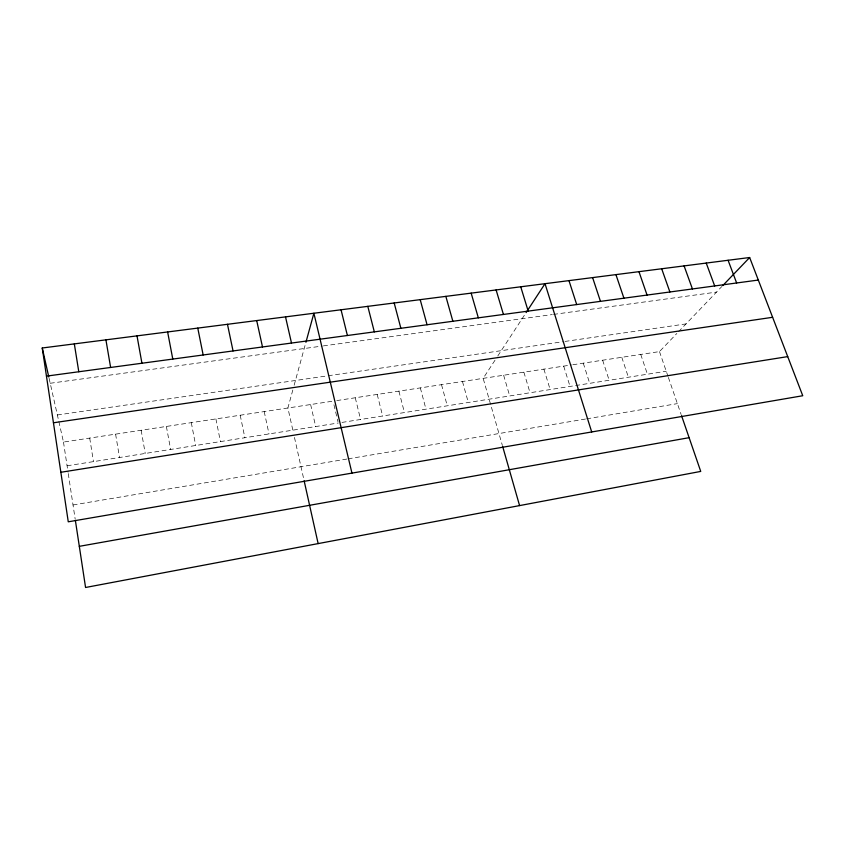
<?xml version="1.0" encoding="UTF-8"?>
<svg xmlns="http://www.w3.org/2000/svg" width="845" height="845" viewBox="0 0 845 845"><rect width="100%" height="100%" fill="white"/><g stroke="black" fill="none" stroke-linecap="round" stroke-linejoin="round"><path stroke-width="0.63" stroke-dasharray="4.22 3.17" d="M292.824 390.01L287.891 407.998L293.384 432.587M294.134 385.257L305.584 343.524M495.001 360.245L483.16 378.359L502.395 445.537M497.779 355.988L525.463 313.611M572.836 364.744L659.48 351.594L676.866 333.458M678.535 331.715L721.81 286.561M73.029 504.972L346.841 459.057M348.087 458.846L585.448 419.046M586.683 418.835L677.394 403.625M67.082 465.785L338.275 422.996M341.993 422.416L666.251 371.251M49.084 378.285L63.481 442.062L333.078 401.132M336.775 400.572L571.526 364.945M57.365 414.979L326.952 375.93M328.198 375.74L562.538 341.792M565.009 341.433L686.024 323.899M50.214 383.271L322.072 346.08M323.35 345.901L552.292 314.572M553.538 314.403L716.497 292.106M659.48 351.594L667.951 376.205M668.384 377.451L681.144 414.515M640.742 354.446L647.428 374.219M621.793 357.319L628.395 377.229M602.643 360.224L609.16 380.261M583.272 363.16L589.704 383.324M563.699 366.138L570.037 386.429M543.895 369.138L550.158 389.566M523.879 372.18L530.037 392.745M503.631 375.254L509.704 395.956M462.458 381.496L468.32 402.484M441.512 384.676L447.269 405.801M420.324 387.897L425.975 409.16M398.893 391.15L404.438 412.561M377.208 394.435L382.637 415.993M355.27 397.773L360.583 419.479M333.944 404.776L337.989 421.782M310.622 404.544L315.692 426.556M294.461 437.435L303.851 479.527M264.2 411.589L269.006 433.929M240.202 415.233L244.87 437.731M215.897 418.919L220.439 441.586M191.297 422.658L195.691 445.495M166.38 426.44L170.627 449.445M141.147 430.263L145.234 453.448M115.596 434.15L119.525 457.515M89.707 438.08L93.468 461.623M63.481 442.062L68.065 472.281M68.265 473.58L75.173 519.105"/><path stroke-width="1.27" d="M305.932 342.267L313.886 313.252L351.953 473.115M526.129 312.597L545.014 283.688L591.701 431.953M722.697 285.642L749.652 257.514L802.75 395.735L68.265 521.809L42.25 347.992L749.652 257.514M79.314 546.335L689.119 437.678M60.851 472.281L787.72 356.611M53.446 422.775L772.615 317.297M46.464 376.12L758.314 280.054M728.084 260.271L736.639 282.98M706.23 263.07L714.68 285.948M684.091 265.9L692.435 288.948M661.677 268.763L669.895 291.99M638.957 271.667L647.059 295.074M681.556 415.719L700.737 471.415L85.567 587.486L75.374 520.393M615.931 274.614L623.927 298.19M592.609 277.604L600.468 301.359M568.97 280.625L576.702 304.57M520.731 286.793L528.188 311.108M496.11 289.941L503.43 314.456M471.161 293.13L478.333 317.836M502.733 446.73L519.58 505.595M445.854 296.373L452.878 321.28M420.197 299.648L427.063 324.755M394.182 302.975L400.879 328.293M367.797 306.355L374.335 331.874M341.042 309.777L347.39 335.507M285.515 316.875L291.493 343.049M42.25 347.992L48.809 377.039M304.137 480.805L318.142 543.599M256.7 320.561L262.499 346.968M227.463 324.3L233.051 350.939M197.772 328.103L203.149 354.974M167.627 331.958L172.781 359.072M137.006 335.866L141.939 363.234M105.921 339.848L110.621 367.459M74.328 343.883L78.796 371.758"/></g></svg>
